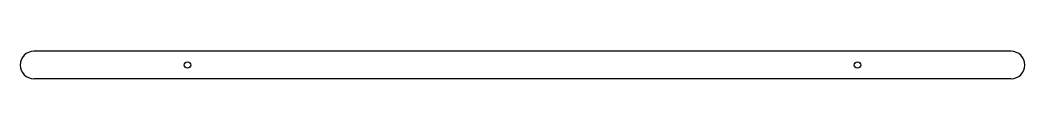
# Model space of a CAD drawing. Header units: millimetres. Extents: x 0 to 928, y 0 to 25.
import ezdxf

# ---------------------------------------------------------------- set-up
doc = ezdxf.new("R2010")
doc.units = ezdxf.units.MM
doc.layers.add('CutProfile', color=7, linetype='CONTINUOUS')

msp = doc.modelspace()

# ---------------------------------------------------------------- linework, layer by layer
at = {"layer": 'CutProfile'}
for p, q in [((915.7, 25.4), (12.7, 25.4)), ((915.7, 0), (12.7, 0))]:
    msp.add_line(p, q, dxfattribs=at)
for centre in [(154.73, 12.7), (773.67, 12.7)]:
    msp.add_circle(centre, 3, dxfattribs=at)
for centre, start, end in [((12.7, 12.7), 90, -90), ((915.7, 12.7), -90, 90)]:
    msp.add_arc(centre, 12.7, start, end, dxfattribs=at)

doc.saveas('drawing.dxf')
